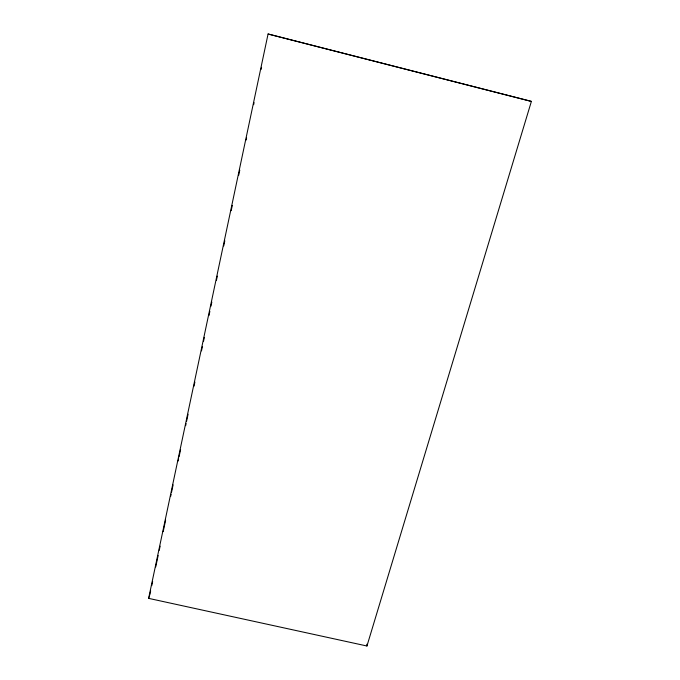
<?xml version="1.0" encoding="UTF-8"?>
<svg xmlns="http://www.w3.org/2000/svg" width="680" height="680" viewBox="0 0 680 680"><rect width="100%" height="100%" fill="white"/><g stroke="black" fill="none" stroke-linecap="round" stroke-linejoin="round"><path stroke-width="1.02" d="M148.614 598.366L268.073 34L531.386 101.405L366.945 646L148.614 598.366L149.201 596.674M149.779 594.983L150.662 590.827M151.759 585.633L152.643 581.476M155.72 566.933L158.143 555.509M159.239 550.315L160.123 546.159M163.2 531.615L165.623 520.192M170.689 496.306L171.122 494.224M171.564 492.15L173.102 484.874M178.168 460.989L178.611 458.906M179.044 456.833L180.591 449.556M185.648 425.671L186.09 423.589M186.532 421.515L188.071 414.239M194.012 386.197L194.888 382.041M201.493 350.88L202.376 346.724M203.473 341.53L204.357 337.374M208.972 315.562L209.856 311.406M210.953 306.212L211.837 302.056M216.452 280.245L217.337 276.089M223.72 245.964L224.816 240.771M231.2 210.647L232.297 205.453M238.68 175.329L239.785 170.136M246.16 140.012L246.602 137.938M253.649 104.695L254.082 102.621M261.128 69.385L261.57 67.303M268.073 34L531.386 101.405M366.86 644.189L366.945 646"/></g></svg>
